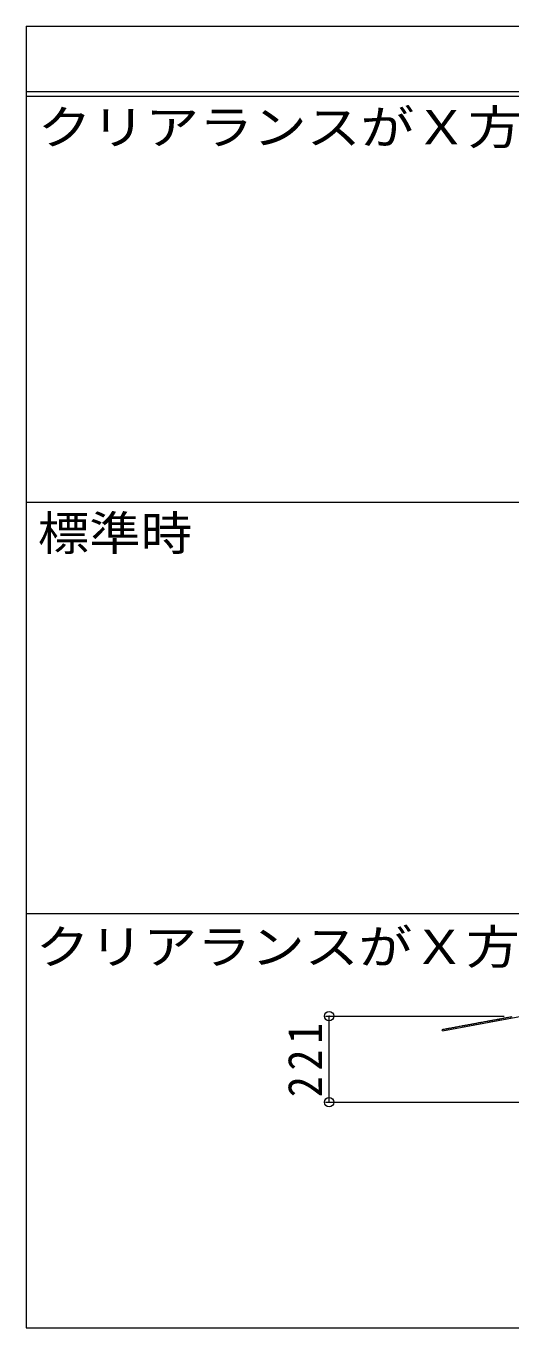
# Model space of a CAD drawing. Units: millimetres at full size; details may follow other scales. Extents: x -6208 to 7808, y -5850 to 5884.
# Drawn here: x 2588 to 3832, y -2226 to 1114 of the extents above; entities that cross this region are included whole.
import ezdxf
from ezdxf.enums import TextEntityAlignment as Align

# ---------------------------------------------------------------- set-up
doc = ezdxf.new("R2010")
doc.units = ezdxf.units.MM
doc.header["$LTSCALE"] = 30
doc.header["$PDMODE"] = 32
doc.header["$PDSIZE"] = 24
for name, color, linetype, lineweight in [('4-3', 4, 'Continuous', 9), ('4-4', 7, 'Continuous', 9), ('E-5', 2, 'Continuous', 9)]:
    doc.layers.add(name, color=color, linetype=linetype, lineweight=lineweight)
doc.styles.add('ＭＳ ゴシック', font='')
doc.styles.get('ＭＳ ゴシック').set_extended_font_data('MS Gothic')

msp = doc.modelspace()

# ---------------------------------------------------------------- linework, layer by layer
at = {"layer": '4-3'}
for p, q in [((3656.27, -1463.62), (3882.44, -1421.75)), ((3790, -1436.07), (3790.45, -1435.73)), ((3793.4, -1435.18), (3790.45, -1435.73)), ((3793.93, -1435.34), (3793.4, -1435.18)), ((3795.9, -1434.97), (3793.93, -1435.34)), ((3795.9, -1434.97), (3796.35, -1434.64)), ((3799.3, -1434.09), (3796.35, -1434.64)), ((3799.83, -1434.25), (3799.3, -1434.09)), ((3801.8, -1433.88), (3799.83, -1434.25)), ((3801.8, -1433.88), (3802.25, -1433.54)), ((3805.2, -1433), (3802.25, -1433.54)), ((3805.73, -1433.15), (3805.2, -1433)), ((3807.7, -1432.79), (3805.73, -1433.15)), ((3807.7, -1432.79), (3808.15, -1432.45)), ((3811.1, -1431.91), (3808.15, -1432.45)), ((3811.63, -1432.06), (3811.1, -1431.91)), ((3813.6, -1431.7), (3811.63, -1432.06)), ((3813.6, -1431.7), (3814.05, -1431.36)), ((3817, -1430.81), (3814.05, -1431.36)), ((3817.53, -1430.97), (3817, -1430.81)), ((3819.5, -1430.61), (3817.53, -1430.97)), ((3819.5, -1430.61), (3819.95, -1430.27)), ((3822.9, -1429.72), (3819.95, -1430.27)), ((3823.43, -1429.88), (3822.9, -1429.72)), ((3825.4, -1429.51), (3823.43, -1429.88)), ((3825.4, -1429.51), (3825.85, -1429.18)), ((3828.8, -1428.63), (3825.85, -1429.18)), ((3829.33, -1428.78), (3828.8, -1428.63)), ((3831.3, -1428.42), (3829.33, -1428.78)), ((3831.3, -1428.42), (3831.75, -1428.08)), ((3834.7, -1427.54), (3831.75, -1428.08)), ((3657.7, -1460.3), (3655.73, -1460.67)), ((3656.27, -1463.62), (3655.73, -1460.67)), ((3658.24, -1460.46), (3657.7, -1460.3)), ((3660.21, -1460.09), (3658.24, -1460.46)), ((3660.21, -1460.09), (3660.65, -1459.76)), ((3666.11, -1459), (3666.55, -1458.66)), ((3669.5, -1458.12), (3666.55, -1458.66)), ((3670.04, -1458.27), (3669.5, -1458.12)), ((3672.01, -1457.91), (3670.04, -1458.27)), ((3672.01, -1457.91), (3672.45, -1457.57)), ((3675.4, -1457.03), (3672.45, -1457.57)), ((3675.94, -1457.18), (3675.4, -1457.03)), ((3677.91, -1456.82), (3675.94, -1457.18)), ((3677.91, -1456.82), (3678.35, -1456.48)), ((3681.3, -1455.93), (3678.35, -1456.48)), ((3681.84, -1456.09), (3681.3, -1455.93)), ((3683.81, -1455.72), (3681.84, -1456.09)), ((3683.81, -1455.72), (3684.25, -1455.39)), ((3687.2, -1454.84), (3684.25, -1455.39)), ((3687.74, -1455), (3687.2, -1454.84)), ((3689.7, -1454.63), (3687.74, -1455)), ((3689.7, -1454.63), (3690.15, -1454.29)), ((3693.1, -1453.75), (3690.15, -1454.29)), ((3693.64, -1453.9), (3693.1, -1453.75)), ((3695.6, -1453.54), (3693.64, -1453.9)), ((3695.6, -1453.54), (3696.05, -1453.2)), ((3699, -1452.66), (3696.05, -1453.2)), ((3699.54, -1452.81), (3699, -1452.66)), ((3701.5, -1452.45), (3699.54, -1452.81)), ((3701.5, -1452.45), (3701.95, -1452.11)), ((3704.9, -1451.56), (3701.95, -1452.11)), ((3705.44, -1451.72), (3704.9, -1451.56)), ((3707.4, -1451.36), (3705.44, -1451.72)), ((3707.4, -1451.36), (3707.85, -1451.02)), ((3710.8, -1450.47), (3707.85, -1451.02)), ((3711.34, -1450.63), (3710.8, -1450.47)), ((3713.3, -1450.26), (3711.34, -1450.63)), ((3713.3, -1450.26), (3713.75, -1449.93)), ((3716.7, -1449.38), (3713.75, -1449.93)), ((3717.24, -1449.54), (3716.7, -1449.38)), ((3719.2, -1449.17), (3717.24, -1449.54)), ((3719.2, -1449.17), (3719.65, -1448.83)), ((3722.6, -1448.29), (3719.65, -1448.83)), ((3723.14, -1448.44), (3722.6, -1448.29)), ((3725.1, -1448.08), (3723.14, -1448.44)), ((3725.1, -1448.08), (3725.55, -1447.74)), ((3728.5, -1447.2), (3725.55, -1447.74)), ((3729.04, -1447.35), (3728.5, -1447.2)), ((3731, -1446.99), (3729.04, -1447.35)), ((3731, -1446.99), (3731.45, -1446.65)), ((3734.4, -1446.1), (3731.45, -1446.65)), ((3734.94, -1446.26), (3734.4, -1446.1)), ((3736.9, -1445.89), (3734.94, -1446.26)), ((3736.9, -1445.89), (3737.35, -1445.56)), ((3740.3, -1445.01), (3737.35, -1445.56)), ((3740.84, -1445.17), (3740.3, -1445.01)), ((3742.8, -1444.8), (3740.84, -1445.17)), ((3742.8, -1444.8), (3743.25, -1444.47)), ((3746.2, -1443.92), (3743.25, -1444.47)), ((3746.74, -1444.07), (3746.2, -1443.92)), ((3748.7, -1443.71), (3746.74, -1444.07)), ((3748.7, -1443.71), (3749.15, -1443.37)), ((3752.1, -1442.83), (3749.15, -1443.37)), ((3752.64, -1442.98), (3752.1, -1442.83)), ((3754.6, -1442.62), (3752.64, -1442.98)), ((3754.6, -1442.62), (3755.05, -1442.28)), ((3758, -1441.74), (3755.05, -1442.28)), ((3758.54, -1441.89), (3758, -1441.74)), ((3760.5, -1441.53), (3758.54, -1441.89)), ((3760.5, -1441.53), (3760.95, -1441.19)), ((3763.9, -1440.64), (3760.95, -1441.19)), ((3764.44, -1440.8), (3763.9, -1440.64)), ((3766.4, -1440.43), (3764.44, -1440.8)), ((3766.4, -1440.43), (3766.85, -1440.1)), ((3769.8, -1439.55), (3766.85, -1440.1)), ((3770.34, -1439.71), (3769.8, -1439.55)), ((3772.3, -1439.34), (3770.34, -1439.71)), ((3772.3, -1439.34), (3772.75, -1439.01)), ((3775.7, -1438.46), (3772.75, -1439.01)), ((3776.23, -1438.61), (3775.7, -1438.46)), ((3778.2, -1438.25), (3776.23, -1438.61)), ((3778.2, -1438.25), (3778.65, -1437.91)), ((3781.6, -1437.37), (3778.65, -1437.91)), ((3782.13, -1437.52), (3781.6, -1437.37)), ((3784.1, -1437.16), (3782.13, -1437.52)), ((3784.1, -1437.16), (3784.55, -1436.82)), ((3787.5, -1436.27), (3784.55, -1436.82)), ((3788.03, -1436.43), (3787.5, -1436.27)), ((3790, -1436.07), (3788.03, -1436.43))]:
    msp.add_line(p, q, dxfattribs=at)
msp.add_lwpolyline([(3666.11, -1459), (3664.14, -1459.36), (3663.6, -1459.21), (3660.65, -1459.76)], dxfattribs=at)
at = {"layer": '4-4'}
for p, q in [((3356.48, -1425.74), (3814.69, -1425.74)), ((3365.48, -1646.72), (3365.48, -1425.74)), ((3356.48, -1646.72), (3973.42, -1646.72))]:
    msp.add_line(p, q, dxfattribs=at)
for p in [(3365.48, -1425.74), (3365.48, -1646.72)]:
    msp.add_point(p, dxfattribs=at)
at = {"layer": 'E-5', "color": 7}
for p, q in [((2588.07, 1113.79), (7808.07, 1113.79)), ((2588.07, 1113.79), (2588.07, -2225.63)), ((2588.07, 945.79), (7808.07, 945.79)), ((2588.07, 933.79), (7808.07, 933.79)), ((2588.07, -107.42), (7808.07, -107.42)), ((2588.07, -1162.27), (7808.07, -1162.27)), ((2588.07, -2225.63), (7808.07, -2225.63))]:
    msp.add_line(p, q, dxfattribs=at)

# ---------------------------------------------------------------- texts
at = {"layer": '4-4', "color": 2, "insert": (3347.48, -1633.73), "char_height": 87.98, "attachment_point": 7, "rotation": 90, "style": 'ＭＳ ゴシック'}
msp.add_mtext('\\T1.27;\\W0.9;221', dxfattribs=at)
at = {"layer": 'E-5', "style": 'ＭＳ ゴシック'}
for s, width, p in [('クリアランスがＸ方向に600mm広がった時', 1.15, (2618.07, 783.79)), ('標準時', 1.1, (2618.07, -257.42)), ('クリアランスがＸ方向に600mm縮まった時', 1.15, (2612.98, -1318.43))]:
    msp.add_text(s, height=87.98, dxfattribs=dict(at, width=width)).set_placement(p, align=Align.BOTTOM_LEFT)

doc.saveas('drawing.dxf')
